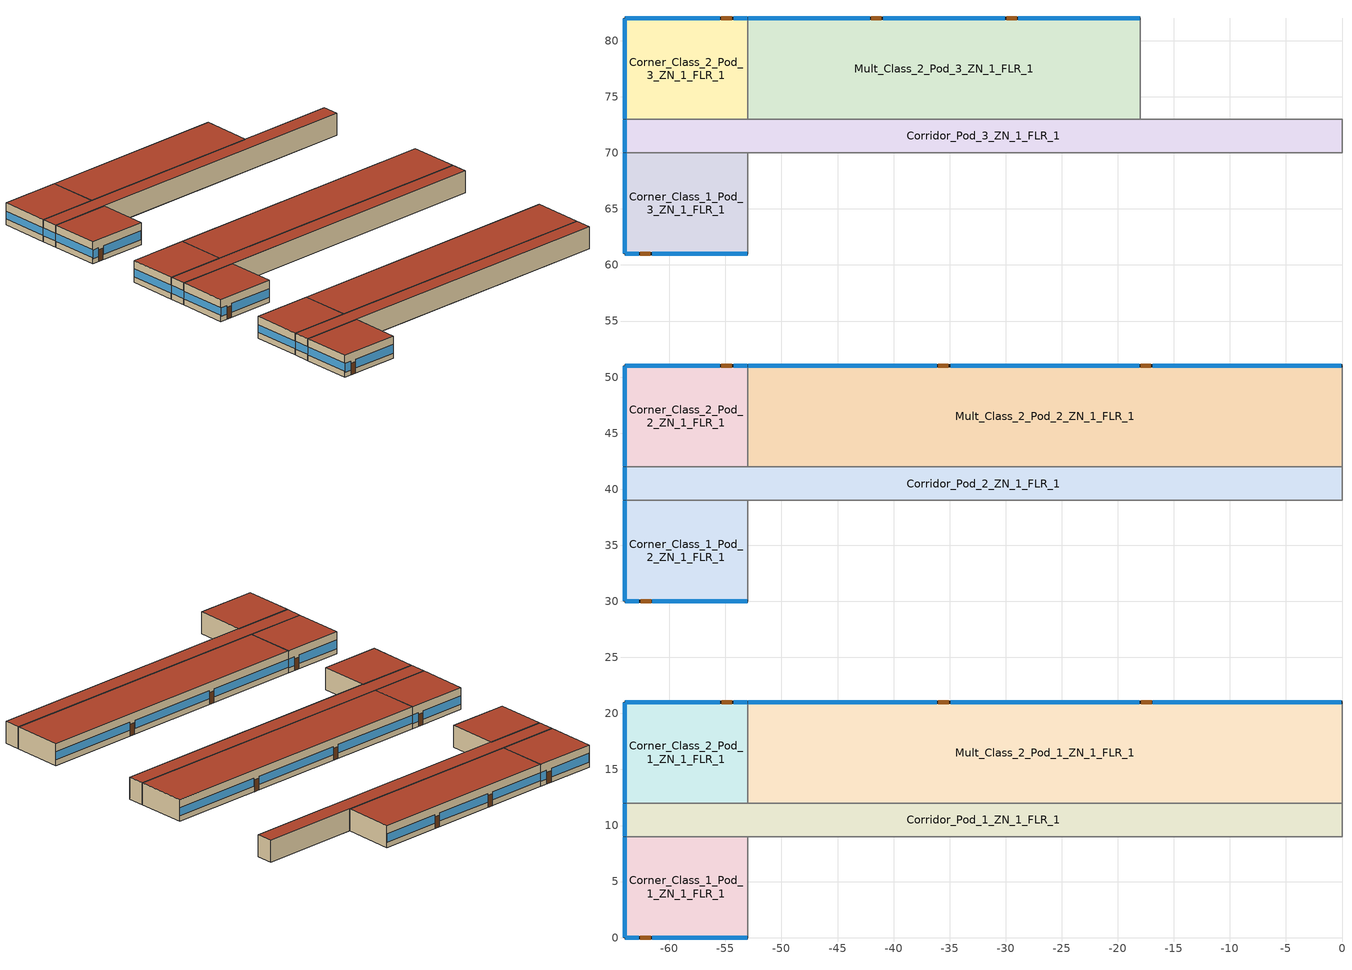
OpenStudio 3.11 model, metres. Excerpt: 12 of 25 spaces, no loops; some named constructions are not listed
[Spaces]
Corridor_Pod_2_ZN_1_FLR_1
 floor ground (Foundation F 0.9W/m*K Perim 3.0m Area 192.0m2): 0,42 0,39 -64,39 -64,42 z0
 wall outside: -64,42 -64,39 z0:4
 wall to Corner_Class_2_Pod_2_ZN_1_FLR_1: -53,42 -64,42 z0:4
 wall to Main_Corridor_ZN_1_FLR_1: 0,39 0,42 z0:4
 wall to Mult_Class_1_Pod_2_ZN_1_FLR_1: -53,39 0,39 z0:4
 wall to Corner_Class_1_Pod_2_ZN_1_FLR_1: -64,39 -53,39 z0:4
 wall to Mult_Class_2_Pod_2_ZN_1_FLR_1: 0,42 -53,42 z0:4
 window: -64,41.95 -64,39.05 z1.1:2.55
 roof outside: 0,39 0,42 -64,42 -64,39 z4
Corner_Class_2_Pod_2_ZN_1_FLR_1
 floor ground (Foundation F 0.9W/m*K Perim 20.0m Area 99.0m2): -53,51 -53,42 -64,42 -64,51 z0
 wall outside: -53,51 -64,51 -64,42 z0:4
 wall to Mult_Class_2_Pod_2_ZN_1_FLR_1: -53,42 -53,51 z0:4
 window: -53.05,51 -54.27,51 / -55.49,51 -63.95,51 z0.92:2.51; -64,50.95 -64,42.05 z1.1:2.52
 door: -54.45,51 -55.36,51 z0:2.13
 roof outside: -53,42 -53,51 -64,51 -64,42 z4
Corridor_Pod_3_ZN_1_FLR_1
 floor ground (Foundation F 0.9W/m*K Perim 3.0m Area 192.0m2): 0,73 0,70 -64,70 -64,73 z0
 wall outside: -64,73 -64,70 z0:4
 wall to Mult_Class_2_Pod_3_ZN_1_FLR_1: -18,73 -53,73 z0:4
 wall to Corner_Class_2_Pod_3_ZN_1_FLR_1: -53,73 -64,73 z0:4
 wall to Computer_Class_ZN_1_FLR_1: 0,73 -18,73 z0:4
 wall to Library_Media_Center_ZN_1_FLR_1: 0,70 0,73 z0:4
 wall to Mult_Class_1_Pod_3_ZN_1_FLR_1: -53,70 0,70 z0:4
 wall to Corner_Class_1_Pod_3_ZN_1_FLR_1: -64,70 -53,70 z0:4
 window: -64,72.95 -64,70.05 z1.1:2.55
 roof outside: 0,70 0,73 -64,73 -64,70 z4
Corner_Class_2_Pod_3_ZN_1_FLR_1
 floor ground (Foundation F 0.9W/m*K Perim 20.0m Area 99.0m2): -53,82 -53,73 -64,73 -64,82 z0
 wall outside: -53,82 -64,82 -64,73 z0:4
 wall to Mult_Class_2_Pod_3_ZN_1_FLR_1: -53,73 -53,82 z0:4
 window: -64,81.95 -64,73.05 z1.1:2.52; -53.05,82 -54.27,82 / -55.52,82 -63.95,82 z0.92:2.51
 door: -54.44,82 -55.36,82 z0:2.13
 roof outside: -53,73 -53,82 -64,82 -64,73 z4
Corner_Class_2_Pod_1_ZN_1_FLR_1
 floor ground (Foundation F 0.9W/m*K Perim 20.0m Area 99.0m2): -53,21 -53,12 -64,12 -64,21 z0
 wall outside: -53,21 -64,21 -64,12 z0:4
 wall to Mult_Class_2_Pod_1_ZN_1_FLR_1: -53,12 -53,21 z0:4
 wall to Corridor_Pod_1_ZN_1_FLR_1: -64,12 -53,12 z0:4
 window: -53.05,21 -54.27,21 / -55.49,21 -63.95,21 z0.92:2.51; -64,20.95 -64,12.05 z1.1:2.52
 door: -54.43,21 -55.34,21 z0:2.13
 roof outside: -53,12 -53,21 -64,21 -64,12 z4
Corridor_Pod_1_ZN_1_FLR_1
 floor ground (Foundation F 0.9W/m*K Perim 3.0m Area 192.0m2): 0,12 0,9 -64,9 -64,12 z0
 wall outside: -64,12 -64,9 z0:4
 wall to Mult_Class_1_Pod_1_ZN_1_FLR_1: -53,9 0,9 z0:4
 wall to Corner_Class_1_Pod_1_ZN_1_FLR_1: -64,9 -53,9 z0:4
 wall to Main_Corridor_ZN_1_FLR_1: 0,9 0,12 z0:4
 wall to Mult_Class_2_Pod_1_ZN_1_FLR_1: 0,12 -53,12 z0:4
 window: -64,11.95 -64,9.05 z1.1:2.55
 roof outside: 0,9 0,12 -64,12 -64,9 z4
Mult_Class_2_Pod_2_ZN_1_FLR_1
 floor ground (Foundation F 0.9W/m*K Perim 53.0m Area 477.0m2): 0,51 0,42 -53,42 -53,51 z0
 wall outside: 0,51 -53,51 z0:4
 wall to Main_Corridor_ZN_1_FLR_1: 0,42 0,51 z0:4
 window: -0.05,51 -16.87,51 / -18.09,51 -34.91,51 / -36.13,51 -52.95,51 z1.03:2.5
 door: -17.05,51 -17.96,51 / -35.11,51 -36.02,51 z0:2.13
 roof outside: 0,42 0,51 -53,51 -53,42 z4
Corner_Class_1_Pod_3_ZN_1_FLR_1
 floor ground (Foundation F 0.9W/m*K Perim 20.0m Area 99.0m2): -53,70 -53,61 -64,61 -64,70 z0
 wall outside: -64,70 -64,61 -53,61 z0:4
 wall to Mult_Class_1_Pod_3_ZN_1_FLR_1: -53,61 -53,70 z0:4
 window: -64,69.95 -64,61.05 z1.1:2.52; -63.95,61 -62.73,61 / -61.51,61 -53.05,61 z0.92:2.51
 door: -62.62,61 -61.7,61 z0:2.13
 roof outside: -53,61 -53,70 -64,70 -64,61 z4
Mult_Class_2_Pod_1_ZN_1_FLR_1
 floor ground (Foundation F 0.9W/m*K Perim 53.0m Area 477.0m2): 0,21 0,12 -53,12 -53,21 z0
 wall outside: 0,21 -53,21 z0:4
 wall to Main_Corridor_ZN_1_FLR_1: 0,12 0,21 z0:4
 window: -0.05,21 -16.87,21 / -18.09,21 -34.91,21 / -36.13,21 -52.95,21 z1.03:2.5
 door: -16.98,21 -17.89,21 / -35.09,21 -36.01,21 z0:2.13
 roof outside: 0,12 0,21 -53,21 -53,12 z4
Mult_Class_2_Pod_3_ZN_1_FLR_1
 floor ground (Foundation F 0.9W/m*K Perim 35.0m Area 315.0m2): -18,82 -18,73 -53,73 -53,82 z0
 wall outside: -18,82 -53,82 z0:4
 wall to Computer_Class_ZN_1_FLR_1: -18,73 -18,82 z0:4
 window: -18.05,82 -28.87,82 / -30.09,82 -40.91,82 / -42.13,82 -52.95,82 z0.99:2.5
 door: -29,82 -29.92,82 / -41.09,82 -42.01,82 z0:2.13
 roof outside: -18,73 -18,82 -53,82 -53,73 z4
Corner_Class_1_Pod_2_ZN_1_FLR_1
 floor ground (Foundation F 0.9W/m*K Perim 20.0m Area 99.0m2): -53,39 -53,30 -64,30 -64,39 z0
 wall outside: -64,39 -64,30 -53,30 z0:4
 wall to Mult_Class_1_Pod_2_ZN_1_FLR_1: -53,30 -53,39 z0:4
 window: -64,38.95 -64,30.05 z1.1:2.52; -63.95,30 -62.73,30 / -61.51,30 -53.05,30 z0.92:2.51
 door: -62.53,30 -61.62,30 z0:2.13
 roof outside: -53,30 -53,39 -64,39 -64,30 z4
Corner_Class_1_Pod_1_ZN_1_FLR_1
 floor ground (Foundation F 0.9W/m*K Perim 20.0m Area 99.0m2): -53,9 -53,0 -64,0 -64,9 z0
 wall outside: -64,9 -64,0 -53,0 z0:4
 wall to Mult_Class_1_Pod_1_ZN_1_FLR_1: -53,0 -53,9 z0:4
 window: -63.95,0 -62.73,0 / -61.51,0 -53.05,0 z0.92:2.51; -64,8.95 -64,0.05 z1.1:2.52
 door: -62.59,0 -61.68,0 z0:2.13
 roof outside: -53,0 -53,9 -64,9 -64,0 z4
[Schedule:Ruleset]
Name | Default Day Schedule | Summer Design Day Schedule | Winter Design Day Schedule
SchoolPrimary BLDG_OCC_SCH_Gym | SchoolPrimary BLDG_OCC_SCH_Gym Default | SchoolPrimary BLDG_OCC_SCH_Gym Summer Design Day | SchoolPrimary BLDG_OCC_SCH_Gym Winter Design Day
SchoolPrimary BLDG_LIGHT_GYM_SCH_2013 | SchoolPrimary BLDG_LIGHT_GYM_SCH_2013 Default | SchoolPrimary BLDG_LIGHT_GYM_SCH_2013 Summer Design Day | SchoolPrimary BLDG_LIGHT_GYM_SCH_2013 Winter Design Day
SchoolPrimary BLDG_LIGHT_LOBBYFLR1_SCH_2013 | SchoolPrimary BLDG_LIGHT_LOBBYFLR1_SCH_2013 Default | SchoolPrimary BLDG_LIGHT_LOBBYFLR1_SCH_2013 Summer Design Day | SchoolPrimary BLDG_LIGHT_LOBBYFLR1_SCH_2013 Winter Design Day
SchoolPrimary BLDG_OCC_SCH_Offices | SchoolPrimary BLDG_OCC_SCH_Offices Default | SchoolPrimary BLDG_OCC_SCH_Offices Summer Design Day | SchoolPrimary BLDG_OCC_SCH_Offices Winter Design Day
[Schedule:Day]
SchoolPrimary BLDG_OCC_SCH_Cafeteria Wkdy|SmrDsn Day; SchoolPrimary BLDG_OCC_SCH_Cafeteria Wkdy|SmrDsn Day 2: No, 9, 0, 0, 15, 0, 0.95, 20, 0, 0.35, 24, 0, 0
SchoolPrimary BLDG_OCC_SCH_Cafeteria Wkdy|SmrDsn Day 1: No, 9, 0, 0, 17, 0, 0.15, 19, 0, 0.35, 24, 0, 0
SchoolPrimary BLDG_OCC_SCH_Cafeteria Wknd Day; SchoolPrimary BLDG_OCC_SCH_Cafeteria Wknd Day 1; SchoolPrimary BLDG_OCC_SCH_Extend Wknd Day; SchoolPrimary BLDG_OCC_SCH_Extend Wknd Day 1; SchoolPrimary BLDG_OCC_SCH_Gym Default; SchoolPrimary BLDG_OCC_SCH_Gym Winter Design Day; SchoolPrimary BLDG_OCC_SCH_Gym Wknd Day; SchoolPrimary BLDG_OCC_SCH_Gym Wknd Day 1; SchoolPrimary BLDG_LIGHT_GYM_SCH_2013 Winter Design Day; SchoolPrimary BLDG_LIGHT_LOBBYFLR1_SCH_2013 Winter Design Day; SchoolPrimary BLDG_OCC_SCH_Offices Default; SchoolPrimary BLDG_OCC_SCH_Offices Winter Design Day; SchoolPrimary BLDG_OCC_SCH_Offices Wknd Day; SchoolPrimary BLDG_OCC_SCH_Offices Wknd Day 1: No, 24, 0, 0
SchoolPrimary BLDG_LIGHT_SCH_2013 Wkdy Day; SchoolPrimary BLDG_LIGHT_SCH_2013 Wkdy Day 2: No, 7, 0, 0.1773, 21, 0, 0.9, 24, 0, 0.1773
SchoolPrimary BLDG_LIGHT_SCH_2013 Wkdy Day 1: No, 8, 0, 0.1773, 20, 0, 0.5, 24, 0, 0.1773
SchoolPrimary BLDG_LIGHT_SCH_2013 Wknd Day; SchoolPrimary BLDG_LIGHT_SCH_2013 Wknd Day 1; SchoolPrimary BLDG_LIGHT_GYM_SCH_2013 Default; SchoolPrimary BLDG_LIGHT_GYM_SCH_2013 Wknd Day; SchoolPrimary BLDG_LIGHT_GYM_SCH_2013 Wknd Day 1; SchoolPrimary BLDG_LIGHT_LIBRARY_SCH_2013 Wknd Day; SchoolPrimary BLDG_LIGHT_LIBRARY_SCH_2013 Wknd Day 1; SchoolPrimary BLDG_LIGHT_LOBBYFLR1_SCH_2013 Default; SchoolPrimary BLDG_LIGHT_LOBBYFLR1_SCH_2013 Wknd Day; SchoolPrimary BLDG_LIGHT_LOBBYFLR1_SCH_2013 Wknd Day 1; SchoolPrimary BLDG_LIGHT_BATH_SCH_2013 Wknd Day; SchoolPrimary BLDG_LIGHT_BATH_SCH_2013 Wknd Day 1: No, 24, 0, 0.1773
SchoolPrimary KITCHEN_ELEC_EQUIP_SCH Wkdy Day; SchoolPrimary KITCHEN_ELEC_EQUIP_SCH Wkdy Day 1; SchoolPrimary KITCHEN_ELEC_EQUIP_SCH Wkdy Day 2: No, 8, 0, 0.1, 10, 0, 0.15, 13, 0, 0.25, 15, 0, 0.15, 24, 0, 0.1
SchoolPrimary KITCHEN_ELEC_EQUIP_SCH Wknd Day; SchoolPrimary KITCHEN_ELEC_EQUIP_SCH Wknd Day 1: No, 24, 0, 0.1
SchoolPrimary BLDG_OCC_SCH_Extend Wkdy|SmrDsn Day; SchoolPrimary BLDG_OCC_SCH_Extend Wkdy|SmrDsn Day 2: No, 8, 0, 0, 21, 0, 0.95, 24, 0, 0
SchoolPrimary BLDG_OCC_SCH_Extend Wkdy|SmrDsn Day 1: No, 8, 0, 0, 21, 0, 0.5, 24, 0, 0
SchoolPrimary BLDG_OCC_SCH_Gym Wkdy|SmrDsn Day; SchoolPrimary BLDG_OCC_SCH_Gym Summer Design Day; SchoolPrimary BLDG_OCC_SCH_Gym Wkdy|SmrDsn Day 2: No, 8, 0, 0, 16, 0, 0.35, 21, 0, 0.95, 24, 0, 0
SchoolPrimary BLDG_OCC_SCH_Gym Wkdy|SmrDsn Day 1: No, 8, 0, 0, 21, 0, 0.35, 24, 0, 0
SchoolPrimary BLDG_LIGHT_GYM_SCH_2013 Summer Design Day; SchoolPrimary BLDG_LIGHT_LOBBYFLR1_SCH_2013 Summer Design Day: No, 24, 0, 1
SchoolPrimary BLDG_LIGHT_GYM_SCH_2013 Wkdy Day; SchoolPrimary BLDG_LIGHT_GYM_SCH_2013 Wkdy Day 2: No, 7, 0, 0.1773, 8, 0, 0.9, 21, 0, 0.88605, 24, 0, 0.1773
SchoolPrimary BLDG_LIGHT_GYM_SCH_2013 Wkdy Day 1: No, 8, 0, 0.1773, 20, 0, 0.49225, 21, 0, 0.174552, 24, 0, 0.1773
SchoolPrimary KITCHEN_GAS_EQUIP_SCH Wkdy|SmrDsn Day; SchoolPrimary KITCHEN_GAS_EQUIP_SCH Wkdy|SmrDsn Day 1; SchoolPrimary KITCHEN_GAS_EQUIP_SCH Wkdy|SmrDsn Day 2: No, 8, 0, 0.02, 10, 0, 0.15, 13, 0, 0.2, 15, 0, 0.1, 24, 0, 0.02
SchoolPrimary KITCHEN_GAS_EQUIP_SCH Wknd Day; SchoolPrimary KITCHEN_GAS_EQUIP_SCH Wknd Day 1: No, 24, 0, 0.02
SchoolPrimary BLDG_LIGHT_LIBRARY_SCH_2013 Wkdy Day; SchoolPrimary BLDG_LIGHT_LIBRARY_SCH_2013 Wkdy Day 2: No, 7, 0, 0.1773, 8, 0, 0.9, 21, 0, 0.8325, 24, 0, 0.1773
SchoolPrimary BLDG_LIGHT_LIBRARY_SCH_2013 Wkdy Day 1: No, 8, 0, 0.1773, 20, 0, 0.4625, 21, 0, 0.164002, 24, 0, 0.1773
SchoolPrimary BLDG_LIGHT_LOBBYFLR1_SCH_2013 Wkdy Day; SchoolPrimary BLDG_LIGHT_LOBBYFLR1_SCH_2013 Wkdy Day 2: No, 7, 0, 0.1773, 8, 0, 0.9, 21, 0, 0.855, 24, 0, 0.1773
SchoolPrimary BLDG_LIGHT_LOBBYFLR1_SCH_2013 Wkdy Day 1: No, 8, 0, 0.1773, 20, 0, 0.475, 21, 0, 0.168435, 24, 0, 0.1773
SchoolPrimary BLDG_OCC_SCH_Offices Wkdy|SmrDsn Day; SchoolPrimary BLDG_OCC_SCH_Offices Summer Design Day; SchoolPrimary BLDG_OCC_SCH_Offices Wkdy|SmrDsn Day 2: No, 8, 0, 0, 17, 0, 0.95, 21, 0, 0.15, 24, 0, 0
SchoolPrimary BLDG_OCC_SCH_Offices Wkdy|SmrDsn Day 1: No, 8, 0, 0, 17, 0, 0.5, 21, 0, 0.15, 24, 0, 0
SchoolPrimary BLDG_LIGHT_BATH_SCH_2013 Wkdy Day; SchoolPrimary BLDG_LIGHT_BATH_SCH_2013 Wkdy Day 2: No, 7, 0, 0.1773, 8, 0, 0.9, 21, 0, 0.594, 24, 0, 0.1773
SchoolPrimary BLDG_LIGHT_BATH_SCH_2013 Wkdy Day 1: No, 8, 0, 0.1773, 20, 0, 0.33, 21, 0, 0.117018, 24, 0, 0.1773
[Schedule:Rule] Date Specification Type=DateRange; Start Day=1
Name | Schedule Ruleset | Rule Order | Day Schedule | Apply Monday | Apply Tuesday | Apply Wednesday | Apply Thursday | Apply Friday | Start Month | End Month | End Day | Apply Sunday | Apply Saturday
Schedule Rule 43 | SchoolPrimary BLDG_OCC_SCH_Gym | 4 | SchoolPrimary BLDG_OCC_SCH_Gym Wkdy|SmrDsn Day | Yes | Yes | Yes | Yes | Yes | 1 | 6 | 30
Schedule Rule 44 | SchoolPrimary BLDG_OCC_SCH_Gym | 3 | SchoolPrimary BLDG_OCC_SCH_Gym Wkdy|SmrDsn Day 1 | Yes | Yes | Yes | Yes | Yes | 7 | 9 | 1
Schedule Rule 45 | SchoolPrimary BLDG_OCC_SCH_Gym | 2 | SchoolPrimary BLDG_OCC_SCH_Gym Wkdy|SmrDsn Day 2 | Yes | Yes | Yes | Yes | Yes | 9 | 12 | 31
Schedule Rule 46 | SchoolPrimary BLDG_OCC_SCH_Gym | 1 | SchoolPrimary BLDG_OCC_SCH_Gym Wknd Day |  |  |  |  |  | 1 | 6 | 30 | Yes | Yes
Schedule Rule 47 | SchoolPrimary BLDG_OCC_SCH_Gym | 0 | SchoolPrimary BLDG_OCC_SCH_Gym Wknd Day 1 |  |  |  |  |  | 7 | 9 | 1 | Yes | Yes
Schedule Rule 48 | SchoolPrimary BLDG_LIGHT_GYM_SCH_2013 | 4 | SchoolPrimary BLDG_LIGHT_GYM_SCH_2013 Wkdy Day | Yes | Yes | Yes | Yes | Yes | 1 | 6 | 30
Schedule Rule 49 | SchoolPrimary BLDG_LIGHT_GYM_SCH_2013 | 3 | SchoolPrimary BLDG_LIGHT_GYM_SCH_2013 Wkdy Day 1 | Yes | Yes | Yes | Yes | Yes | 7 | 9 | 1
Schedule Rule 50 | SchoolPrimary BLDG_LIGHT_GYM_SCH_2013 | 2 | SchoolPrimary BLDG_LIGHT_GYM_SCH_2013 Wkdy Day 2 | Yes | Yes | Yes | Yes | Yes | 9 | 12 | 31
Schedule Rule 51 | SchoolPrimary BLDG_LIGHT_GYM_SCH_2013 | 1 | SchoolPrimary BLDG_LIGHT_GYM_SCH_2013 Wknd Day |  |  |  |  |  | 1 | 6 | 30 | Yes | Yes
Schedule Rule 52 | SchoolPrimary BLDG_LIGHT_GYM_SCH_2013 | 0 | SchoolPrimary BLDG_LIGHT_GYM_SCH_2013 Wknd Day 1 |  |  |  |  |  | 7 | 9 | 1 | Yes | Yes
Schedule Rule 63 | SchoolPrimary BLDG_LIGHT_LOBBYFLR1_SCH_2013 | 4 | SchoolPrimary BLDG_LIGHT_LOBBYFLR1_SCH_2013 Wkdy Day | Yes | Yes | Yes | Yes | Yes | 1 | 6 | 30
Schedule Rule 64 | SchoolPrimary BLDG_LIGHT_LOBBYFLR1_SCH_2013 | 3 | SchoolPrimary BLDG_LIGHT_LOBBYFLR1_SCH_2013 Wkdy Day 1 | Yes | Yes | Yes | Yes | Yes | 7 | 9 | 1
Schedule Rule 65 | SchoolPrimary BLDG_LIGHT_LOBBYFLR1_SCH_2013 | 2 | SchoolPrimary BLDG_LIGHT_LOBBYFLR1_SCH_2013 Wkdy Day 2 | Yes | Yes | Yes | Yes | Yes | 9 | 12 | 31
Schedule Rule 66 | SchoolPrimary BLDG_LIGHT_LOBBYFLR1_SCH_2013 | 1 | SchoolPrimary BLDG_LIGHT_LOBBYFLR1_SCH_2013 Wknd Day |  |  |  |  |  | 1 | 6 | 30 | Yes | Yes
Schedule Rule 67 | SchoolPrimary BLDG_LIGHT_LOBBYFLR1_SCH_2013 | 0 | SchoolPrimary BLDG_LIGHT_LOBBYFLR1_SCH_2013 Wknd Day 1 |  |  |  |  |  | 7 | 9 | 1 | Yes | Yes
Schedule Rule 68 | SchoolPrimary BLDG_OCC_SCH_Offices | 4 | SchoolPrimary BLDG_OCC_SCH_Offices Wkdy|SmrDsn Day | Yes | Yes | Yes | Yes | Yes | 1 | 6 | 30
Schedule Rule 69 | SchoolPrimary BLDG_OCC_SCH_Offices | 3 | SchoolPrimary BLDG_OCC_SCH_Offices Wkdy|SmrDsn Day 1 | Yes | Yes | Yes | Yes | Yes | 7 | 9 | 1
Schedule Rule 70 | SchoolPrimary BLDG_OCC_SCH_Offices | 2 | SchoolPrimary BLDG_OCC_SCH_Offices Wkdy|SmrDsn Day 2 | Yes | Yes | Yes | Yes | Yes | 9 | 12 | 31
Schedule Rule 71 | SchoolPrimary BLDG_OCC_SCH_Offices | 1 | SchoolPrimary BLDG_OCC_SCH_Offices Wknd Day |  |  |  |  |  | 1 | 6 | 30 | Yes | Yes
Schedule Rule 72 | SchoolPrimary BLDG_OCC_SCH_Offices | 0 | SchoolPrimary BLDG_OCC_SCH_Offices Wknd Day 1 |  |  |  |  |  | 7 | 9 | 1 | Yes | Yes
